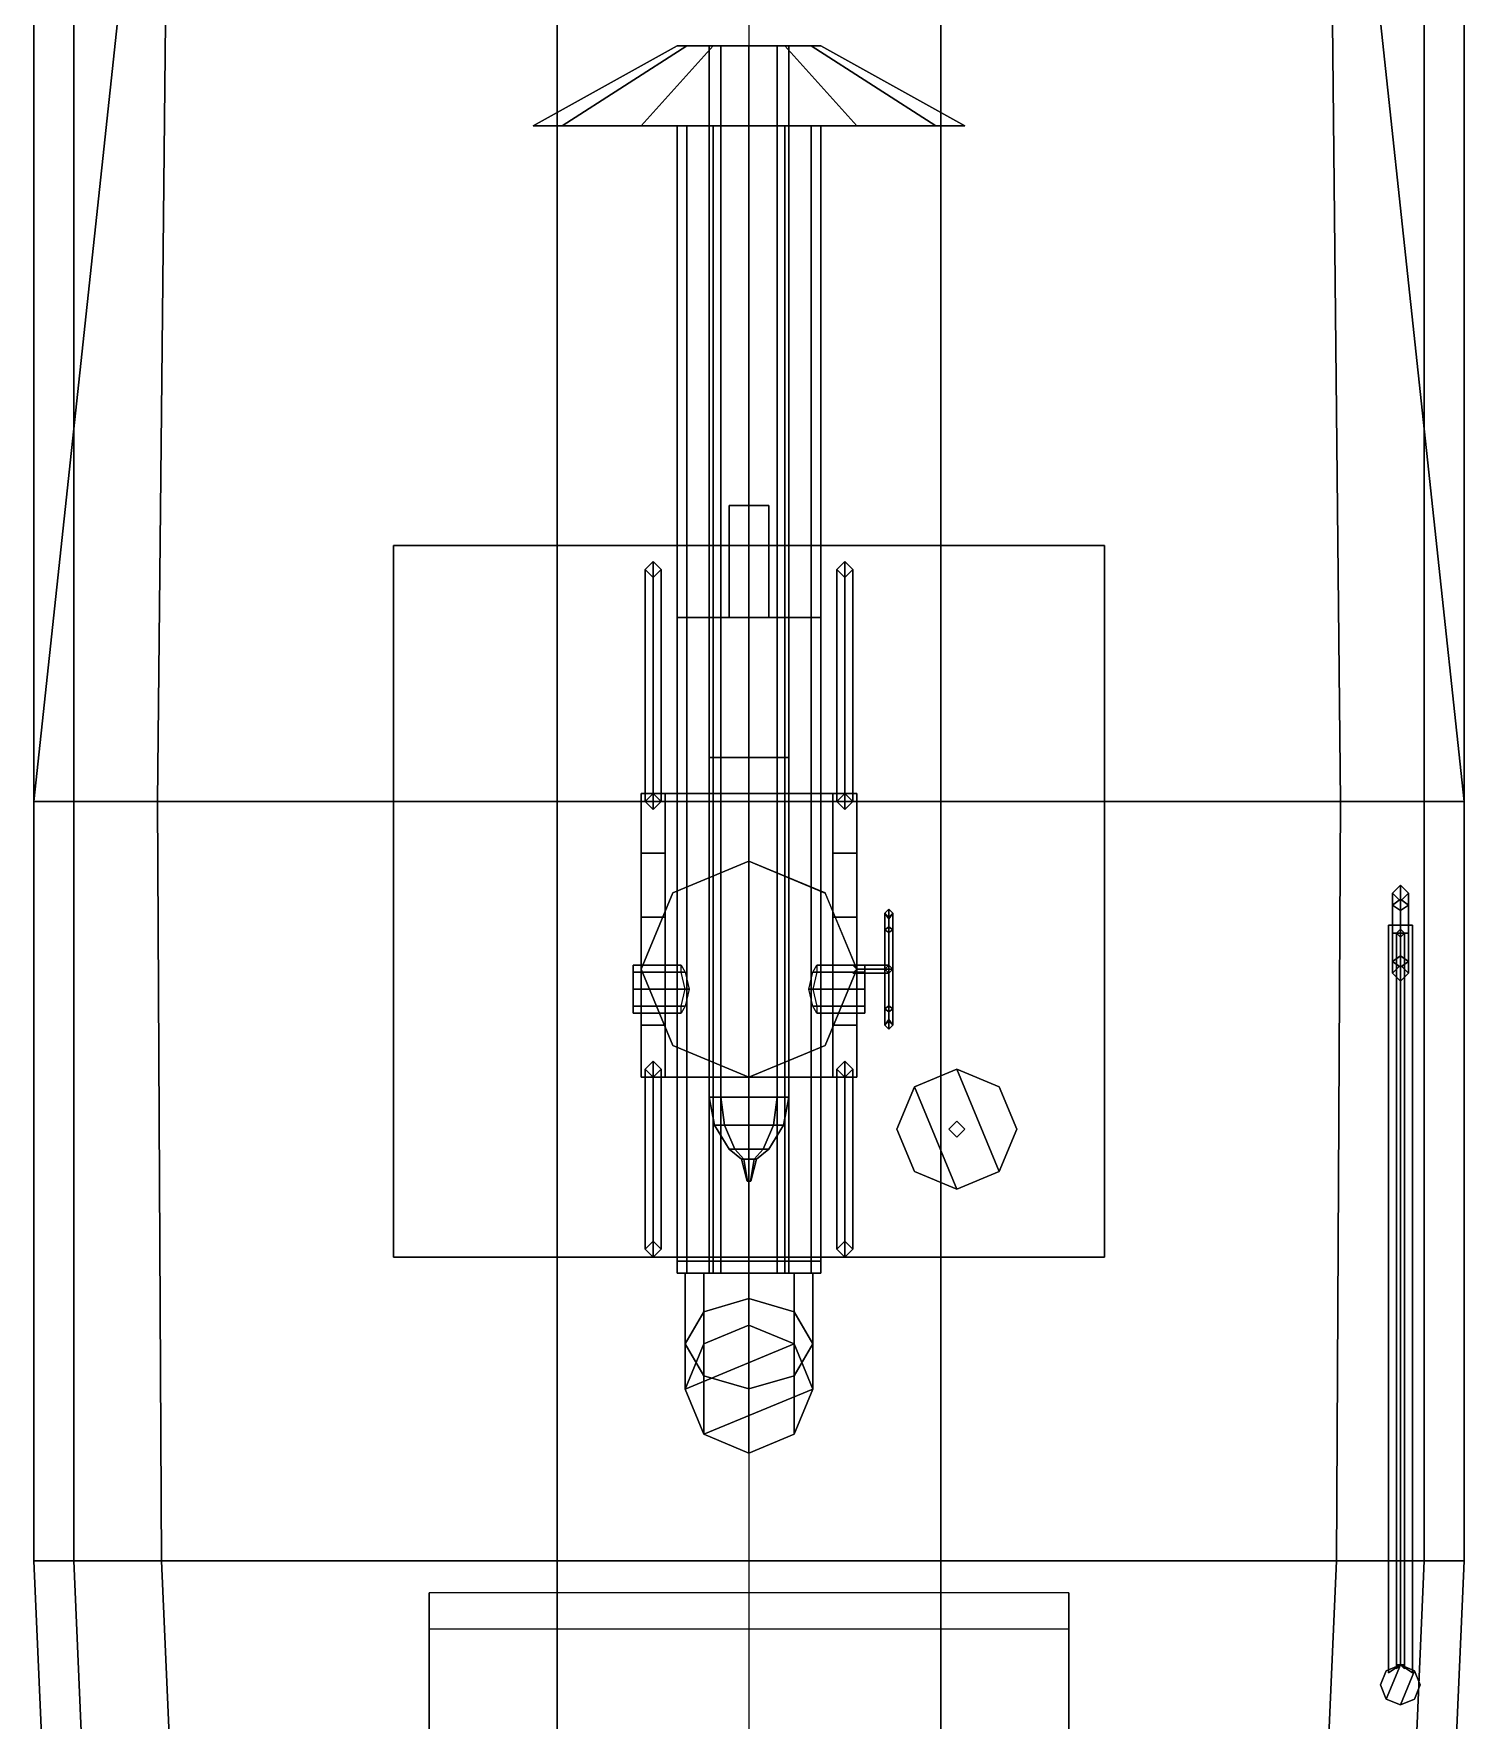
# Model space of a CAD drawing. Header units: millimetres. Extents: x -1.8 to 1.8, y -13.2 to 7.3.
# Drawn here: x -1.79 to 1.79, y -1.989 to 2.23 of the extents above; entities that cross this region are included whole.
import ezdxf

# ---------------------------------------------------------------- set-up
doc = ezdxf.new("R2010")
doc.units = ezdxf.units.MM
for name, color, linetype in [('addons', 3, 'Continuous'), ('barrel_lid', 6, 'Continuous'), ('crane', 1, 'Continuous'), ('crane1', 1, 'Continuous'), ('crane2', 1, 'Continuous'), ('launcher', 1, 'Continuous'), ('reference', 9, 'Continuous'), ('rocket', 3, 'Continuous'), ('turret', 2, 'Continuous')]:
    doc.layers.add(name, color=color, linetype=linetype)

msp = doc.modelspace()

# ---------------------------------------------------------------- linework, layer by layer
for points in [[(-1.79, 0.31, 0.88), (-1.79, 2.26, 1.02), (-1.79, 2.26, -0.35), (-1.79, 0.31, -0.41)], [(-1.79, 0.31, -0.41), (-1.58, 2.26, -0.71), (-0.48, 2.26, -0.71), (-0.48, 0.31, -0.73)], [(-1.79, 2.26, -0.35), (-1.79, 2.26, -0.35), (-1.58, 2.26, -0.71), (-1.79, 0.31, -0.41)], [(-1.69, 0.31, 0.88), (-1.69, 2.26, 1.02), (-1.79, 2.26, 1.02), (-1.79, 0.31, 0.88)], [(-1.48, 0.31, 0.35), (-1.46, 2.26, 0.49), (-1.69, 2.26, 0.49), (-1.69, 0.31, 0.35)], [(-1.69, 0.31, 0.35), (-1.69, 2.26, 0.49), (-1.69, 2.26, 1.02), (-1.69, 0.31, 0.88)], [(-1.48, 0.31, 0.23), (-1.46, 2.26, 0.37), (-1.46, 2.26, 0.49), (-1.48, 0.31, 0.35)], [(1.48, 0.31, 0.23), (1.46, 2.26, 0.37), (-1.46, 2.26, 0.37), (-1.48, 0.31, 0.23)], [(-0.48, 0.31, -0.73), (-0.48, 2.26, -0.71), (0.48, 2.26, -0.71), (0.48, 0.31, -0.73)], [(0.48, 0.31, -0.73), (0.48, 2.26, -0.71), (1.58, 2.26, -0.71), (1.79, 0.31, -0.41)], [(1.48, 0.31, 0.35), (1.46, 2.26, 0.49), (1.46, 2.26, 0.37), (1.48, 0.31, 0.23)], [(1.69, 2.26, 0.49), (1.46, 2.26, 0.49), (1.48, 0.31, 0.35), (1.69, 0.31, 0.35)], [(1.79, 0.31, -0.41), (1.79, 0.31, -0.41), (1.58, 2.26, -0.71), (1.79, 2.26, -0.35)], [(1.79, 2.26, 1.02), (1.69, 2.26, 1.02), (1.69, 0.31, 0.88), (1.79, 0.31, 0.88)], [(1.69, 2.26, 1.02), (1.69, 2.26, 0.49), (1.69, 0.31, 0.35), (1.69, 0.31, 0.88)], [(1.79, 0.31, -0.41), (1.79, 2.26, -0.35), (1.79, 2.26, 1.02), (1.79, 0.31, 0.88)], [(-1.79, -1.59, 0.88), (-1.79, 0.31, 0.88), (-1.79, 0.31, -0.41), (-1.79, -1.59, -0.39)], [(-1.79, -1.59, -0.39), (-1.79, 0.31, -0.41), (-0.48, 0.31, -0.73), (-0.48, -1.59, -0.75)], [(-1.69, -1.59, 0.88), (-1.69, 0.31, 0.88), (-1.79, 0.31, 0.88), (-1.79, -1.59, 0.88)], [(-1.47, -1.59, 0.35), (-1.48, 0.31, 0.35), (-1.69, 0.31, 0.35), (-1.69, -1.59, 0.35)], [(-1.69, -1.59, 0.35), (-1.69, 0.31, 0.35), (-1.69, 0.31, 0.88), (-1.69, -1.59, 0.88)], [(-1.47, -1.59, 0.2), (-1.48, 0.31, 0.23), (-1.48, 0.31, 0.35), (-1.47, -1.59, 0.35)], [(1.47, -1.59, 0.2), (1.48, 0.31, 0.23), (-1.48, 0.31, 0.23), (-1.47, -1.59, 0.2)], [(-0.48, -1.59, -0.75), (-0.48, 0.31, -0.73), (0.48, 0.31, -0.73), (0.48, -1.59, -0.75)], [(0.48, -1.59, -0.75), (0.48, 0.31, -0.73), (1.79, 0.31, -0.41), (1.79, -1.59, -0.39)], [(1.47, -1.59, 0.35), (1.48, 0.31, 0.35), (1.48, 0.31, 0.23), (1.47, -1.59, 0.2)], [(1.69, 0.31, 0.35), (1.48, 0.31, 0.35), (1.47, -1.59, 0.35), (1.69, -1.59, 0.35)], [(1.79, 0.31, 0.88), (1.69, 0.31, 0.88), (1.69, -1.59, 0.88), (1.79, -1.59, 0.88)], [(1.69, 0.31, 0.88), (1.69, 0.31, 0.35), (1.69, -1.59, 0.35), (1.69, -1.59, 0.88)], [(1.79, -1.59, -0.39), (1.79, 0.31, -0.41), (1.79, 0.31, 0.88), (1.79, -1.59, 0.88)], [(-1.75, -2.5, 0.93), (-1.79, -1.59, 0.88), (-1.79, -1.59, -0.39), (-1.75, -2.5, -0.36)], [(-1.75, -2.5, -0.36), (-1.79, -1.59, -0.39), (-0.48, -1.59, -0.75), (-0.48, -2.5, -0.76)], [(-1.65, -2.5, 0.93), (-1.69, -1.59, 0.88), (-1.79, -1.59, 0.88), (-1.75, -2.5, 0.93)], [(-1.43, -2.5, 0.4), (-1.47, -1.59, 0.35), (-1.69, -1.59, 0.35), (-1.65, -2.5, 0.4)], [(-1.65, -2.5, 0.4), (-1.69, -1.59, 0.35), (-1.69, -1.59, 0.88), (-1.65, -2.5, 0.93)], [(-1.43, -2.5, 0.22), (-1.47, -1.59, 0.2), (-1.47, -1.59, 0.35), (-1.43, -2.5, 0.4)], [(1.43, -2.5, 0.22), (1.47, -1.59, 0.2), (-1.47, -1.59, 0.2), (-1.43, -2.5, 0.22)], [(-0.48, -2.5, -0.76), (-0.48, -1.59, -0.75), (0.48, -1.59, -0.75), (0.48, -2.5, -0.76)], [(0.48, -2.5, -0.76), (0.48, -1.59, -0.75), (1.79, -1.59, -0.39), (1.75, -2.5, -0.36)], [(1.43, -2.5, 0.4), (1.47, -1.59, 0.35), (1.47, -1.59, 0.2), (1.43, -2.5, 0.22)], [(1.69, -1.59, 0.35), (1.47, -1.59, 0.35), (1.43, -2.5, 0.4), (1.65, -2.5, 0.4)], [(1.79, -1.59, 0.88), (1.69, -1.59, 0.88), (1.65, -2.5, 0.93), (1.75, -2.5, 0.93)], [(1.69, -1.59, 0.88), (1.69, -1.59, 0.35), (1.65, -2.5, 0.4), (1.65, -2.5, 0.93)], [(1.75, -2.5, -0.36), (1.79, -1.59, -0.39), (1.79, -1.59, 0.88), (1.75, -2.5, 0.93)]]:
    msp.add_3dface(points)
at = {"layer": 'addons'}
for points in [[(-0.8, -2.21, 2.76), (-0.8, -1.67, 0.35), (-0.8, -1.76, 0.35), (-0.8, -2.3, 2.76)], [(0.8, -2.21, 2.76), (0.8, -1.67, 0.35), (-0.8, -1.67, 0.35), (-0.8, -2.21, 2.76)], [(0.8, -1.76, 0.35), (0.8, -1.67, 0.35), (0.8, -2.21, 2.76), (0.8, -2.3, 2.76)], [(-0.8, -2.3, 2.76), (-0.8, -1.76, 0.35), (0.8, -1.76, 0.35), (0.8, -2.3, 2.76)]]:
    msp.add_3dface(points, dxfattribs=at)
at = {"layer": 'barrel_lid'}
for points in [[(-0.1559, 0.77, 2), (-0.18, 0.77, 1.91), (-0.18, -0.84, 1.91), (-0.1559, -0.84, 2)], [(-0.1559, 0.77, 2), (-0.0707, 0.77, 1.9807), (-0.1, 0.77, 1.91), (-0.18, 0.77, 1.91)], [(-0.18, 0.77, 1.91), (-0.1, 0.77, 1.91), (-0.1, -0.84, 1.91), (-0.18, -0.84, 1.91)], [(-0.09, 0.77, 2.0659), (-0.1559, 0.77, 2), (-0.1559, -0.84, 2), (-0.09, -0.84, 2.0659)], [(-0.1559, 0.77, 2), (-0.09, 0.77, 2.0659), (-0.0707, 0.77, 1.9807)], [(-0.1, 0.77, 1.91), (-0.0707, 0.77, 1.9807), (-0.0707, -0.84, 1.9807), (-0.1, -0.84, 1.91)], [(0, 0.77, 2.09), (-0.09, 0.77, 2.0659), (-0.09, -0.84, 2.0659), (0, -0.84, 2.09)], [(-0.09, 0.77, 2.0659), (0, 0.77, 2.09), (0, 0.77, 2.01), (-0.0707, 0.77, 1.9807)], [(-0.0707, 0.77, 1.9807), (0, 0.77, 2.01), (0, -0.84, 2.01), (-0.0707, -0.84, 1.9807)], [(0.09, 0.77, 2.0659), (0, 0.77, 2.09), (0, -0.84, 2.09), (0.09, -0.84, 2.0659)], [(0, 0.77, 2.01), (0.0707, 0.77, 1.9807), (0.0707, -0.84, 1.9807), (0, -0.84, 2.01)], [(0, 0.77, 2.09), (0.09, 0.77, 2.0659), (0.0707, 0.77, 1.9807), (0, 0.77, 2.01)], [(0.0707, 0.77, 1.9807), (0.1, 0.77, 1.91), (0.1, -0.84, 1.91), (0.0707, -0.84, 1.9807)], [(0.09, 0.77, 2.0659), (0.1559, 0.77, 2), (0.0707, 0.77, 1.9807)], [(0.1559, 0.77, 2), (0.18, 0.77, 1.91), (0.1, 0.77, 1.91), (0.0707, 0.77, 1.9807)], [(0.1559, 0.77, 2), (0.09, 0.77, 2.0659), (0.09, -0.84, 2.0659), (0.1559, -0.84, 2)], [(0.1, 0.77, 1.91), (0.18, 0.77, 1.91), (0.18, -0.84, 1.91), (0.1, -0.84, 1.91)], [(0.18, 0.77, 1.91), (0.1559, 0.77, 2), (0.1559, -0.84, 2), (0.18, -0.84, 1.91)], [(-0.1559, -0.84, 2), (-0.18, -0.84, 1.91), (-0.1, -0.84, 1.91), (-0.0707, -0.84, 1.9807)], [(-0.09, -0.84, 2.0659), (-0.1559, -0.84, 2), (-0.0707, -0.84, 1.9807)], [(0, -0.84, 2.09), (-0.09, -0.84, 2.0659), (-0.0707, -0.84, 1.9807), (0, -0.84, 2.01)], [(0.09, -0.84, 2.0659), (0, -0.84, 2.09), (0, -0.84, 2.01), (0.0707, -0.84, 1.9807)], [(0.1559, -0.84, 2), (0.09, -0.84, 2.0659), (0.0707, -0.84, 1.9807)], [(0.1559, -0.84, 2), (0.0707, -0.84, 1.9807), (0.1, -0.84, 1.91), (0.18, -0.84, 1.91)]]:
    msp.add_3dface(points, dxfattribs=at)
at = {"layer": 'crane'}
for points in [[(1.63, 0, 3.41), (1.6, 0, 3.38), (1.6, -1.87, 3.38), (1.63, -1.85, 3.41)], [(1.6, 0, 3.38), (1.63, 0, 3.35), (1.63, -1.85, 3.35), (1.6, -1.87, 3.38)], [(1.66, 0, 3.38), (1.63, 0, 3.35), (1.6, 0, 3.38), (1.63, 0, 3.41)], [(1.66, 0, 3.38), (1.63, 0, 3.41), (1.63, -1.85, 3.41), (1.66, -1.87, 3.38)], [(1.63, 0, 3.35), (1.66, 0, 3.38), (1.66, -1.87, 3.38), (1.63, -1.85, 3.35)], [(1.63, -0.01, 3.0359), (1.62, -0.02, 3.03), (1.62, -0.02, 3.37), (1.63, -0.01, 3.35)], [(1.63, -0.01, 3.41), (1.62, -0.02, 3.41), (1.62, -1.85, 3.88), (1.63, -1.85, 3.89)], [(1.62, -0.02, 3.03), (1.63, -0.03, 3.0359), (1.63, -0.03, 3.35), (1.62, -0.02, 3.37)], [(1.62, -0.02, 3.41), (1.63, -0.03, 3.41), (1.63, -1.85, 3.87), (1.62, -1.85, 3.88)], [(1.64, -0.02, 3.03), (1.63, -0.01, 3.0359), (1.63, -0.01, 3.35), (1.64, -0.02, 3.37)], [(1.64, -0.02, 3.41), (1.63, -0.01, 3.41), (1.63, -1.85, 3.89), (1.64, -1.85, 3.88)], [(1.63, -0.03, 3.0359), (1.64, -0.02, 3.03), (1.64, -0.02, 3.37), (1.63, -0.03, 3.35)], [(1.63, -0.03, 3.41), (1.64, -0.02, 3.41), (1.64, -1.85, 3.88), (1.63, -1.85, 3.87)], [(1.5946, -1.8646, 3.91), (1.58, -1.9, 3.91), (1.5946, -1.9354, 3.91), (1.63, -1.85, 3.91)], [(1.63, -1.85, 0.36), (1.5946, -1.8646, 0.36), (1.5946, -1.8646, 3.91), (1.63, -1.85, 3.91)], [(1.63, -1.85, 3.91), (1.5946, -1.9354, 3.91), (1.63, -1.95, 3.91), (1.6654, -1.8646, 3.91)], [(1.63, -1.85, 3.89), (1.62, -1.85, 3.88), (1.62, -1.86, 3.88), (1.63, -1.85, 3.89)], [(1.62, -1.85, 3.88), (1.63, -1.85, 3.87), (1.63, -1.85, 3.87), (1.62, -1.86, 3.88)], [(1.6654, -1.8646, 0.36), (1.63, -1.85, 0.36), (1.63, -1.85, 3.91), (1.6654, -1.8646, 3.91)], [(1.64, -1.85, 3.88), (1.63, -1.85, 3.89), (1.63, -1.85, 3.89), (1.64, -1.86, 3.88)], [(1.63, -1.85, 3.87), (1.64, -1.85, 3.88), (1.64, -1.86, 3.88), (1.63, -1.85, 3.87)], [(1.5946, -1.8646, 0.36), (1.58, -1.9, 0.36), (1.58, -1.9, 3.91), (1.5946, -1.8646, 3.91)], [(1.6654, -1.8646, 3.91), (1.63, -1.95, 3.91), (1.6654, -1.9354, 3.91), (1.68, -1.9, 3.91)], [(1.68, -1.9, 0.36), (1.6654, -1.8646, 0.36), (1.6654, -1.8646, 3.91), (1.68, -1.9, 3.91)], [(1.58, -1.9, 0.36), (1.5946, -1.9354, 0.36), (1.5946, -1.9354, 3.91), (1.58, -1.9, 3.91)], [(1.5946, -1.9354, 0.36), (1.63, -1.95, 0.36), (1.63, -1.95, 3.91), (1.5946, -1.9354, 3.91)], [(1.63, -1.95, 0.36), (1.6654, -1.9354, 0.36), (1.6654, -1.9354, 3.91), (1.63, -1.95, 3.91)], [(1.6654, -1.9354, 0.36), (1.68, -1.9, 0.36), (1.68, -1.9, 3.91), (1.6654, -1.9354, 3.91)]]:
    msp.add_3dface(points, dxfattribs=at)
at = {"layer": 'crane1'}
for points in [[(1.63, -0.01, 3.0359), (1.62, -0.02, 3.03), (1.62, -0.02, 3.39), (1.63, -0.01, 3.39)], [(1.62, -0.02, 3.03), (1.63, -0.03, 3.0359), (1.63, -0.03, 3.39), (1.62, -0.02, 3.39)], [(1.64, -0.02, 3.03), (1.63, -0.01, 3.0359), (1.63, -0.01, 3.39), (1.64, -0.02, 3.39)], [(1.63, -0.03, 3.0359), (1.64, -0.02, 3.03), (1.64, -0.02, 3.39), (1.63, -0.03, 3.39)]]:
    msp.add_3dface(points, dxfattribs=at)
at = {"layer": 'crane2'}
for points in [[(1.63, 0.0649, 2.8351), (1.61, 0.0507, 2.8493), (1.61, 0.08, 2.92), (1.63, 0.1, 2.92)], [(1.63, 0.1, 2.92), (1.61, 0.08, 2.92), (1.61, 0.0507, 2.9907), (1.63, 0.0649, 3.0049)], [(1.65, 0.0507, 2.8493), (1.63, 0.0649, 2.8351), (1.63, 0.1, 2.92), (1.65, 0.08, 2.92)], [(1.65, 0.08, 2.92), (1.63, 0.1, 2.92), (1.63, 0.0649, 3.0049), (1.65, 0.0507, 2.9907)], [(1.61, 0.0507, 2.8493), (1.63, 0.0366, 2.8634), (1.63, 0.06, 2.92), (1.61, 0.08, 2.92)], [(1.61, 0.08, 2.92), (1.63, 0.06, 2.92), (1.63, 0.0366, 2.9766), (1.61, 0.0507, 2.9907)], [(1.63, 0.0649, 3.0049), (1.61, 0.0507, 2.9907), (1.61, -0.02, 3.02), (1.63, -0.02, 3.04)], [(1.61, 0.0507, 2.9907), (1.63, 0.0366, 2.9766), (1.63, -0.02, 3), (1.61, -0.02, 3.02)], [(1.63, 0.0366, 2.8634), (1.65, 0.0507, 2.8493), (1.65, 0.08, 2.92), (1.63, 0.06, 2.92)], [(1.63, 0.06, 2.92), (1.65, 0.08, 2.92), (1.65, 0.0507, 2.9907), (1.63, 0.0366, 2.9766)], [(1.65, 0.0507, 2.9907), (1.63, 0.0649, 3.0049), (1.63, -0.02, 3.04), (1.65, -0.02, 3.02)], [(1.63, 0.0366, 2.9766), (1.65, 0.0507, 2.9907), (1.65, -0.02, 3.02), (1.63, -0.02, 3)], [(1.61, -0.02, 3.02), (1.63, -0.02, 3), (1.63, -0.0766, 2.9766), (1.61, -0.0907, 2.9907)], [(1.63, -0.02, 3.04), (1.61, -0.02, 3.02), (1.61, -0.0907, 2.9907), (1.63, -0.1049, 3.0049)], [(1.63, -0.01, 3.0359), (1.62, -0.02, 3.03), (1.62, -0.02, 3.39), (1.63, -0.01, 3.39)], [(1.62, -0.02, 3.03), (1.63, -0.03, 3.0359), (1.63, -0.03, 3.39), (1.62, -0.02, 3.39)], [(1.64, -0.02, 3.03), (1.63, -0.01, 3.0359), (1.63, -0.01, 3.39), (1.64, -0.02, 3.39)], [(1.63, -0.02, 3), (1.65, -0.02, 3.02), (1.65, -0.0907, 2.9907), (1.63, -0.0766, 2.9766)], [(1.65, -0.02, 3.02), (1.63, -0.02, 3.04), (1.63, -0.1049, 3.0049), (1.65, -0.0907, 2.9907)], [(1.63, -0.03, 3.0359), (1.64, -0.02, 3.03), (1.64, -0.02, 3.39), (1.63, -0.03, 3.39)], [(1.61, -0.12, 2.92), (1.63, -0.1, 2.92), (1.63, -0.0766, 2.8634), (1.61, -0.0907, 2.8493)], [(1.61, -0.0907, 2.9907), (1.63, -0.0766, 2.9766), (1.63, -0.1, 2.92), (1.61, -0.12, 2.92)], [(1.63, -0.1, 2.92), (1.65, -0.12, 2.92), (1.65, -0.0907, 2.8493), (1.63, -0.0766, 2.8634)], [(1.63, -0.0766, 2.9766), (1.65, -0.0907, 2.9907), (1.65, -0.12, 2.92), (1.63, -0.1, 2.92)], [(1.63, -0.14, 2.92), (1.61, -0.12, 2.92), (1.61, -0.0907, 2.8493), (1.63, -0.1049, 2.8351)], [(1.63, -0.1049, 3.0049), (1.61, -0.0907, 2.9907), (1.61, -0.12, 2.92), (1.63, -0.14, 2.92)], [(1.65, -0.12, 2.92), (1.63, -0.14, 2.92), (1.63, -0.1049, 2.8351), (1.65, -0.0907, 2.8493)], [(1.65, -0.0907, 2.9907), (1.63, -0.1049, 3.0049), (1.63, -0.14, 2.92), (1.65, -0.12, 2.92)]]:
    msp.add_3dface(points, dxfattribs=at)
at = {"layer": 'launcher'}
for points in [[(-0.4677, 2, 1.64), (-0.54, 2, 1.91), (-0.18, 2.2, 1.91), (-0.1559, 2.2, 1.82)], [(-0.54, 2, 1.91), (-0.4677, 2, 2.18), (-0.1559, 2.2, 2), (-0.18, 2.2, 1.91)], [(-0.27, 2, 1.4423), (-0.4677, 2, 1.64), (-0.1559, 2.2, 1.82), (-0.09, 2.2, 1.7541)], [(-0.4677, 2, 2.18), (-0.27, 2, 2.3777), (-0.09, 2.2, 2.0659), (-0.1559, 2.2, 2)], [(0, 2, 1.37), (-0.27, 2, 1.4423), (-0.09, 2.2, 1.7541), (0, 2.2, 1.73)], [(-0.27, 2, 2.3777), (0, 2, 2.45), (0, 2.2, 2.09), (-0.09, 2.2, 2.0659)], [(-0.1559, 2.2, 1.82), (-0.18, 2.2, 1.91), (-0.1, 2.2, 1.91), (-0.0707, 2.2, 1.8393)], [(-0.18, 2.2, 1.91), (-0.1559, 2.2, 2), (-0.0707, 2.2, 1.9807), (-0.1, 2.2, 1.91)], [(-0.09, 2.2, 1.7541), (-0.1559, 2.2, 1.82), (-0.0707, 2.2, 1.8393)], [(-0.1559, 2.2, 2), (-0.09, 2.2, 2.0659), (-0.0707, 2.2, 1.9807)], [(-0.1, 2.2, 1.91), (-0.0707, 2.2, 1.9807), (-0.0707, 0.77, 1.9807), (-0.1, 0.77, 1.91)], [(-0.0707, 2.2, 1.8393), (-0.1, 2.2, 1.91), (-0.1, -0.87, 1.91), (-0.0707, -0.87, 1.8393)], [(0, 2.2, 1.73), (-0.09, 2.2, 1.7541), (-0.0707, 2.2, 1.8393), (0, 2.2, 1.81)], [(-0.09, 2.2, 2.0659), (0, 2.2, 2.09), (0, 2.2, 2.01), (-0.0707, 2.2, 1.9807)], [(-0.0707, 2.2, 1.9807), (0, 2.2, 2.01), (0, 0.77, 2.01), (-0.0707, 0.77, 1.9807)], [(0, 2.2, 1.81), (-0.0707, 2.2, 1.8393), (-0.0707, -0.87, 1.8393), (0, -0.87, 1.81)], [(0.27, 2, 1.4423), (0, 2, 1.37), (0, 2.2, 1.73), (0.09, 2.2, 1.7541)], [(0, 2, 2.45), (0.27, 2, 2.3777), (0.09, 2.2, 2.0659), (0, 2.2, 2.09)], [(0, 2.2, 2.01), (0.0707, 2.2, 1.9807), (0.0707, 0.77, 1.9807), (0, 0.77, 2.01)], [(0.0707, 2.2, 1.8393), (0, 2.2, 1.81), (0, -0.87, 1.81), (0.0707, -0.87, 1.8393)], [(0.09, 2.2, 1.7541), (0, 2.2, 1.73), (0, 2.2, 1.81), (0.0707, 2.2, 1.8393)], [(0, 2.2, 2.09), (0.09, 2.2, 2.0659), (0.0707, 2.2, 1.9807), (0, 2.2, 2.01)], [(0.0707, 2.2, 1.9807), (0.1, 2.2, 1.91), (0.1, 0.77, 1.91), (0.0707, 0.77, 1.9807)], [(0.1, 2.2, 1.91), (0.0707, 2.2, 1.8393), (0.0707, -0.87, 1.8393), (0.1, -0.87, 1.91)], [(0.1559, 2.2, 1.82), (0.09, 2.2, 1.7541), (0.0707, 2.2, 1.8393)], [(0.18, 2.2, 1.91), (0.1559, 2.2, 1.82), (0.0707, 2.2, 1.8393), (0.1, 2.2, 1.91)], [(0.09, 2.2, 2.0659), (0.1559, 2.2, 2), (0.0707, 2.2, 1.9807)], [(0.1559, 2.2, 2), (0.18, 2.2, 1.91), (0.1, 2.2, 1.91), (0.0707, 2.2, 1.9807)], [(0.4677, 2, 1.64), (0.27, 2, 1.4423), (0.09, 2.2, 1.7541), (0.1559, 2.2, 1.82)], [(0.27, 2, 2.3777), (0.4677, 2, 2.18), (0.1559, 2.2, 2), (0.09, 2.2, 2.0659)], [(0.54, 2, 1.91), (0.4677, 2, 1.64), (0.1559, 2.2, 1.82), (0.18, 2.2, 1.91)], [(0.4677, 2, 2.18), (0.54, 2, 1.91), (0.18, 2.2, 1.91), (0.1559, 2.2, 2)], [(-0.18, 2, 1.91), (-0.1559, 2, 2), (-0.4677, 2, 2.18), (-0.54, 2, 1.91)], [(-0.1559, 2, 1.82), (-0.18, 2, 1.91), (-0.54, 2, 1.91), (-0.4677, 2, 1.64)], [(-0.1559, 2, 2), (-0.09, 2, 2.0659), (-0.27, 2, 2.3777), (-0.4677, 2, 2.18)], [(-0.09, 2, 1.7541), (-0.1559, 2, 1.82), (-0.4677, 2, 1.64), (-0.27, 2, 1.4423)], [(-0.09, 2, 2.0659), (0, 2, 2.09), (0, 2, 2.45), (-0.27, 2, 2.3777)], [(0, 2, 1.73), (-0.09, 2, 1.7541), (-0.27, 2, 1.4423), (0, 2, 1.37)], [(-0.1559, 2, 2), (-0.18, 2, 1.91), (-0.18, 0.77, 1.91), (-0.1559, 0.77, 2)], [(-0.18, 2, 1.91), (-0.1559, 2, 1.82), (-0.1559, -0.87, 1.82), (-0.18, -0.87, 1.91)], [(-0.09, 2, 2.0659), (-0.1559, 2, 2), (-0.1559, 0.77, 2), (-0.09, 0.77, 2.0659)], [(-0.1559, 2, 1.82), (-0.09, 2, 1.7541), (-0.09, -0.87, 1.7541), (-0.1559, -0.87, 1.82)], [(0, 2, 2.09), (-0.09, 2, 2.0659), (-0.09, 0.77, 2.0659), (0, 0.77, 2.09)], [(-0.09, 2, 1.7541), (0, 2, 1.73), (0, -0.87, 1.73), (-0.09, -0.87, 1.7541)], [(0.09, 2, 2.0659), (0, 2, 2.09), (0, 0.77, 2.09), (0.09, 0.77, 2.0659)], [(0, 2, 1.73), (0.09, 2, 1.7541), (0.09, -0.87, 1.7541), (0, -0.87, 1.73)], [(0, 2, 2.09), (0.09, 2, 2.0659), (0.27, 2, 2.3777), (0, 2, 2.45)], [(0.09, 2, 1.7541), (0, 2, 1.73), (0, 2, 1.37), (0.27, 2, 1.4423)], [(0.1559, 2, 2), (0.09, 2, 2.0659), (0.09, 0.77, 2.0659), (0.1559, 0.77, 2)], [(0.09, 2, 1.7541), (0.1559, 2, 1.82), (0.1559, -0.87, 1.82), (0.09, -0.87, 1.7541)], [(0.1559, 2, 1.82), (0.09, 2, 1.7541), (0.27, 2, 1.4423), (0.4677, 2, 1.64)], [(0.09, 2, 2.0659), (0.1559, 2, 2), (0.4677, 2, 2.18), (0.27, 2, 2.3777)], [(0.18, 2, 1.91), (0.1559, 2, 2), (0.1559, 0.77, 2), (0.18, 0.77, 1.91)], [(0.1559, 2, 1.82), (0.18, 2, 1.91), (0.18, -0.87, 1.91), (0.1559, -0.87, 1.82)], [(0.18, 2, 1.91), (0.1559, 2, 1.82), (0.4677, 2, 1.64), (0.54, 2, 1.91)], [(0.1559, 2, 2), (0.18, 2, 1.91), (0.54, 2, 1.91), (0.4677, 2, 2.18)], [(-0.05, 1.05, 2.18), (-0.05, 1.05, 2.0766), (-0.05, 0.77, 2.0766), (-0.05, 0.77, 2.18)], [(0.05, 1.05, 2.18), (0.05, 1.05, 2.0766), (0, 1.05, 2.09), (-0.05, 1.05, 2.18)], [(0.05, 0.77, 2.18), (0.05, 1.05, 2.18), (-0.05, 1.05, 2.18), (-0.05, 0.77, 2.18)], [(-0.05, 1.05, 2.18), (0, 1.05, 2.09), (-0.05, 1.05, 2.0766), (-0.05, 1.05, 2.18)], [(0.05, 0.77, 2.0766), (0.05, 1.05, 2.0766), (0.05, 1.05, 2.18), (0.05, 0.77, 2.18)], [(-0.1, 0.77, 1.91), (-0.18, 0.77, 1.91), (-0.18, -0.84, 1.91), (-0.1, -0.84, 1.91)], [(-0.1, 0.77, 1.91), (-0.0707, 0.77, 1.9807), (-0.1559, 0.77, 2), (-0.18, 0.77, 1.91)], [(-0.0707, 0.77, 1.9807), (-0.0707, 0.77, 1.9807), (-0.09, 0.77, 2.0659), (-0.1559, 0.77, 2)], [(-0.0707, 0.77, 1.9807), (0, 0.77, 2.01), (0, 0.77, 2.09), (-0.09, 0.77, 2.0659)], [(-0.05, 0.77, 2.18), (0, 0.77, 2.09), (0.05, 0.77, 2.0766), (0.05, 0.77, 2.18)], [(-0.05, 0.77, 2.18), (-0.05, 0.77, 2.0766), (0, 0.77, 2.09), (-0.05, 0.77, 2.18)], [(0, 0.77, 2.01), (0.0707, 0.77, 1.9807), (0.09, 0.77, 2.0659), (0, 0.77, 2.09)], [(0.0707, 0.77, 1.9807), (0.0707, 0.77, 1.9807), (0.1559, 0.77, 2), (0.09, 0.77, 2.0659)], [(0.0707, 0.77, 1.9807), (0.1, 0.77, 1.91), (0.18, 0.77, 1.91), (0.1559, 0.77, 2)], [(0.18, 0.77, 1.91), (0.1, 0.77, 1.91), (0.1, -0.84, 1.91), (0.18, -0.84, 1.91)], [(-0.17, -0.1176, 1.9324), (-0.17, -0.1, 1.89), (-0.29, -0.1, 1.89), (-0.29, -0.1176, 1.9324)], [(-0.17, -0.1, 1.89), (-0.16, -0.1176, 1.8476), (-0.29, -0.1176, 1.8476), (-0.29, -0.1, 1.89)], [(-0.29, -0.1176, 1.8476), (-0.29, -0.22, 1.89), (-0.29, -0.2024, 1.9324), (-0.29, -0.1, 1.89)], [(-0.29, -0.1, 1.89), (-0.29, -0.2024, 1.9324), (-0.29, -0.16, 1.95), (-0.29, -0.1176, 1.9324)], [(-0.16, -0.16, 1.95), (-0.17, -0.1176, 1.9324), (-0.29, -0.1176, 1.9324), (-0.29, -0.16, 1.95)], [(-0.16, -0.1176, 1.8476), (-0.15, -0.16, 1.83), (-0.29, -0.16, 1.83), (-0.29, -0.1176, 1.8476)], [(-0.29, -0.16, 1.83), (-0.29, -0.2024, 1.8476), (-0.29, -0.22, 1.89), (-0.29, -0.1176, 1.8476)], [(0.15, -0.16, 1.83), (0.16, -0.1176, 1.8476), (0.29, -0.1176, 1.8476), (0.29, -0.16, 1.83)], [(0.16, -0.1176, 1.8476), (0.17, -0.1, 1.89), (0.29, -0.1, 1.89), (0.29, -0.1176, 1.8476)], [(0.17, -0.1176, 1.9324), (0.16, -0.16, 1.95), (0.29, -0.16, 1.95), (0.29, -0.1176, 1.9324)], [(0.17, -0.1, 1.89), (0.17, -0.1176, 1.9324), (0.29, -0.1176, 1.9324), (0.29, -0.1, 1.89)], [(0.29, -0.2024, 1.8476), (0.29, -0.1, 1.89), (0.29, -0.1176, 1.9324), (0.29, -0.22, 1.89)], [(0.29, -0.16, 1.83), (0.29, -0.1176, 1.8476), (0.29, -0.1, 1.89), (0.29, -0.2024, 1.8476)], [(0.29, -0.22, 1.89), (0.29, -0.1176, 1.9324), (0.29, -0.16, 1.95), (0.29, -0.2024, 1.9324)], [(-0.17, -0.2024, 1.9324), (-0.16, -0.16, 1.95), (-0.29, -0.16, 1.95), (-0.29, -0.2024, 1.9324)], [(-0.15, -0.16, 1.83), (-0.16, -0.2024, 1.8476), (-0.29, -0.2024, 1.8476), (-0.29, -0.16, 1.83)], [(0.16, -0.2024, 1.8476), (0.15, -0.16, 1.83), (0.29, -0.16, 1.83), (0.29, -0.2024, 1.8476)], [(0.16, -0.16, 1.95), (0.17, -0.2024, 1.9324), (0.29, -0.2024, 1.9324), (0.29, -0.16, 1.95)], [(-0.17, -0.22, 1.89), (-0.17, -0.2024, 1.9324), (-0.29, -0.2024, 1.9324), (-0.29, -0.22, 1.89)], [(-0.16, -0.2024, 1.8476), (-0.17, -0.22, 1.89), (-0.29, -0.22, 1.89), (-0.29, -0.2024, 1.8476)], [(0.17, -0.22, 1.89), (0.16, -0.2024, 1.8476), (0.29, -0.2024, 1.8476), (0.29, -0.22, 1.89)], [(0.17, -0.2024, 1.9324), (0.17, -0.22, 1.89), (0.29, -0.22, 1.89), (0.29, -0.2024, 1.9324)], [(-0.1559, -0.84, 2), (-0.18, -0.84, 1.91), (-0.18, -0.87, 1.91), (-0.1559, -0.87, 2)], [(-0.0707, -0.84, 1.9807), (-0.1, -0.84, 1.91), (-0.18, -0.84, 1.91), (-0.1559, -0.84, 2)], [(-0.09, -0.84, 2.0659), (-0.1559, -0.84, 2), (-0.1559, -0.87, 2), (-0.09, -0.87, 2.0659)], [(-0.0707, -0.84, 1.9807), (-0.0707, -0.84, 1.9807), (-0.1559, -0.84, 2), (-0.09, -0.84, 2.0659)], [(-0.1, -0.84, 1.91), (-0.0707, -0.84, 1.9807), (-0.0707, -0.87, 1.9807), (-0.1, -0.87, 1.91)], [(0, -0.84, 2.09), (-0.09, -0.84, 2.0659), (-0.09, -0.87, 2.0659), (0, -0.87, 2.09)], [(0, -0.84, 2.01), (-0.0707, -0.84, 1.9807), (-0.09, -0.84, 2.0659), (0, -0.84, 2.09)], [(-0.0707, -0.84, 1.9807), (0, -0.84, 2.01), (0, -0.87, 2.01), (-0.0707, -0.87, 1.9807)], [(0.09, -0.84, 2.0659), (0, -0.84, 2.09), (0, -0.87, 2.09), (0.09, -0.87, 2.0659)], [(0, -0.84, 2.01), (0.0707, -0.84, 1.9807), (0.0707, -0.87, 1.9807), (0, -0.87, 2.01)], [(0.0707, -0.84, 1.9807), (0, -0.84, 2.01), (0, -0.84, 2.09), (0.09, -0.84, 2.0659)], [(0.0707, -0.84, 1.9807), (0.1, -0.84, 1.91), (0.1, -0.87, 1.91), (0.0707, -0.87, 1.9807)], [(0.1, -0.84, 1.91), (0.0707, -0.84, 1.9807), (0.1559, -0.84, 2), (0.18, -0.84, 1.91)], [(0.0707, -0.84, 1.9807), (0.0707, -0.84, 1.9807), (0.09, -0.84, 2.0659), (0.1559, -0.84, 2)], [(0.1559, -0.84, 2), (0.09, -0.84, 2.0659), (0.09, -0.87, 2.0659), (0.1559, -0.87, 2)], [(0.18, -0.84, 1.91), (0.1559, -0.84, 2), (0.1559, -0.87, 2), (0.18, -0.87, 1.91)], [(-0.16, -0.87, 1.91), (-0.1131, -0.87, 2.0231), (-0.1559, -0.87, 2), (-0.18, -0.87, 1.91)], [(-0.1131, -0.87, 1.7969), (-0.16, -0.87, 1.91), (-0.18, -0.87, 1.91), (-0.1559, -0.87, 1.82)], [(-0.16, -1.0468, 1.9832), (-0.1131, -0.9668, 2.0632), (-0.1131, -0.87, 2.0231), (-0.16, -0.87, 1.91)], [(-0.1131, -1.1268, 1.9032), (-0.16, -1.0468, 1.9832), (-0.16, -0.87, 1.91), (-0.1131, -0.87, 1.7969)], [(-0.1131, -0.87, 2.0231), (-0.09, -0.87, 2.0659), (-0.09, -0.87, 2.0659), (-0.1559, -0.87, 2)], [(-0.1131, -0.87, 1.7969), (-0.1559, -0.87, 1.82), (-0.1559, -0.87, 1.82), (-0.09, -0.87, 1.7541)], [(-0.1131, -0.9668, 2.0632), (0, -0.9336, 2.0964), (0, -0.87, 2.07), (-0.1131, -0.87, 2.0231)], [(0, -1.1599, 1.8701), (-0.1131, -1.1268, 1.9032), (-0.1131, -0.87, 1.7969), (0, -0.87, 1.75)], [(-0.1131, -0.87, 2.0231), (0, -0.87, 2.07), (0, -0.87, 2.09), (-0.09, -0.87, 2.0659)], [(0, -0.87, 1.75), (-0.1131, -0.87, 1.7969), (-0.09, -0.87, 1.7541), (0, -0.87, 1.73)], [(0.0707, -0.87, 1.9807), (-0.1, -0.87, 1.91), (-0.0707, -0.87, 1.9807), (0, -0.87, 2.01)], [(0.1, -0.87, 1.91), (-0.0707, -0.87, 1.8393), (-0.1, -0.87, 1.91), (0.0707, -0.87, 1.9807)], [(0.0707, -0.87, 1.8393), (0, -0.87, 1.81), (-0.0707, -0.87, 1.8393), (0.1, -0.87, 1.91)], [(0, -0.9336, 2.0964), (0.1131, -0.9668, 2.0632), (0.1131, -0.87, 2.0231), (0, -0.87, 2.07)], [(0.1131, -1.1268, 1.9032), (0, -1.1599, 1.8701), (0, -0.87, 1.75), (0.1131, -0.87, 1.7969)], [(0.1131, -0.87, 1.7969), (0, -0.87, 1.75), (0, -0.87, 1.73), (0.09, -0.87, 1.7541)], [(0, -0.87, 2.07), (0.1131, -0.87, 2.0231), (0.09, -0.87, 2.0659), (0, -0.87, 2.09)], [(0.1131, -0.87, 1.7969), (0.09, -0.87, 1.7541), (0.09, -0.87, 1.7541), (0.1559, -0.87, 1.82)], [(0.1131, -0.87, 2.0231), (0.1559, -0.87, 2), (0.1559, -0.87, 2), (0.09, -0.87, 2.0659)], [(0.1131, -0.9668, 2.0632), (0.16, -1.0468, 1.9832), (0.16, -0.87, 1.91), (0.1131, -0.87, 2.0231)], [(0.16, -1.0468, 1.9832), (0.1131, -1.1268, 1.9032), (0.1131, -0.87, 1.7969), (0.16, -0.87, 1.91)], [(0.16, -0.87, 1.91), (0.1131, -0.87, 1.7969), (0.1559, -0.87, 1.82), (0.18, -0.87, 1.91)], [(0.1131, -0.87, 2.0231), (0.16, -0.87, 1.91), (0.18, -0.87, 1.91), (0.1559, -0.87, 2)], [(-0.16, -1.16, 2.16), (-0.1131, -1.0469, 2.16), (-0.1131, -0.9668, 2.0632), (-0.16, -1.0468, 1.9832)], [(-0.1131, -1.0469, 2.16), (0, -1, 2.16), (0, -0.9336, 2.0964), (-0.1131, -0.9668, 2.0632)], [(0, -1, 2.16), (0.1131, -1.0469, 2.16), (0.1131, -0.9668, 2.0632), (0, -0.9336, 2.0964)], [(0.1131, -1.0469, 2.16), (0.16, -1.16, 2.16), (0.16, -1.0468, 1.9832), (0.1131, -0.9668, 2.0632)], [(-0.16, -1.16, 2.16), (0.1131, -1.0469, 2.16), (0, -1, 2.16), (-0.1131, -1.0469, 2.16)], [(-0.1131, -1.2731, 2.16), (-0.16, -1.16, 2.16), (-0.16, -1.0468, 1.9832), (-0.1131, -1.1268, 1.9032)], [(-0.1131, -1.2731, 2.16), (0.16, -1.16, 2.16), (0.1131, -1.0469, 2.16), (-0.16, -1.16, 2.16)], [(0.16, -1.16, 2.16), (0.1131, -1.2731, 2.16), (0.1131, -1.1268, 1.9032), (0.16, -1.0468, 1.9832)], [(0, -1.32, 2.16), (-0.1131, -1.2731, 2.16), (-0.1131, -1.1268, 1.9032), (0, -1.1599, 1.8701)], [(0.1131, -1.2731, 2.16), (0, -1.32, 2.16), (0, -1.1599, 1.8701), (0.1131, -1.1268, 1.9032)], [(0, -1.32, 2.16), (0.1131, -1.2731, 2.16), (0.16, -1.16, 2.16), (-0.1131, -1.2731, 2.16)]]:
    msp.add_3dface(points, dxfattribs=at)
at = {"layer": 'reference', "extrusion": (-1, 0, 0)}
msp.add_line((0, 6.36, 4.27), (0, -6.86, 4.27), dxfattribs=at)
at = {"layer": 'rocket'}
for points in [[(-0.0707, 0.42, 0.0707), (-0.1, 0.42), (-0.1, -0.43), (-0.0707, -0.43, 0.0707)], [(-0.1, 0.42), (-0.0707, 0.42, -0.0707), (-0.0707, -0.43, -0.0707), (-0.1, -0.43)], [(0.0707, 0.42, 0.0707), (-0.1, 0.42), (-0.0707, 0.42, 0.0707), (0, 0.42, 0.1)], [(0.1, 0.42), (-0.0707, 0.42, -0.0707), (-0.1, 0.42), (0.0707, 0.42, 0.0707)], [(0, 0.42, 0.1), (-0.0707, 0.42, 0.0707), (-0.0707, -0.43, 0.0707), (0, -0.43, 0.1)], [(-0.0707, 0.42, -0.0707), (0, 0.42, -0.1), (0, -0.43, -0.1), (-0.0707, -0.43, -0.0707)], [(0.0707, 0.42, -0.0707), (0, 0.42, -0.1), (-0.0707, 0.42, -0.0707), (0.1, 0.42)], [(0.0707, 0.42, 0.0707), (0, 0.42, 0.1), (0, -0.43, 0.1), (0.0707, -0.43, 0.0707)], [(0, 0.42, -0.1), (0.0707, 0.42, -0.0707), (0.0707, -0.43, -0.0707), (0, -0.43, -0.1)], [(0.1, 0.42), (0.0707, 0.42, 0.0707), (0.0707, -0.43, 0.0707), (0.1, -0.43)], [(0.0707, 0.42, -0.0707), (0.1, 0.42), (0.1, -0.43), (0.0707, -0.43, -0.0707)], [(-0.0866, -0.5), (-0.1, -0.43), (-0.0707, -0.43, -0.0707), (-0.0612, -0.5, -0.0612)], [(-0.0612, -0.5, 0.0612), (-0.0707, -0.43, 0.0707), (-0.1, -0.43), (-0.0866, -0.5)], [(-0.0612, -0.5, -0.0612), (-0.0707, -0.43, -0.0707), (0, -0.43, -0.1), (0, -0.5, -0.0866)], [(0, -0.5, 0.0866), (0, -0.43, 0.1), (-0.0707, -0.43, 0.0707), (-0.0612, -0.5, 0.0612)], [(0, -0.5, -0.0866), (0, -0.43, -0.1), (0.0707, -0.43, -0.0707), (0.0612, -0.5, -0.0612)], [(0.0612, -0.5, 0.0612), (0.0707, -0.43, 0.0707), (0, -0.43, 0.1), (0, -0.5, 0.0866)], [(0.0612, -0.5, -0.0612), (0.0707, -0.43, -0.0707), (0.1, -0.43), (0.0866, -0.5)], [(0.0866, -0.5), (0.1, -0.43), (0.0707, -0.43, 0.0707), (0.0612, -0.5, 0.0612)], [(-0.05, -0.56), (-0.0866, -0.5), (-0.0612, -0.5, -0.0612), (-0.0354, -0.56, -0.0354)], [(-0.0354, -0.56, 0.0354), (-0.0612, -0.5, 0.0612), (-0.0866, -0.5), (-0.05, -0.56)], [(-0.0354, -0.56, -0.0354), (-0.0612, -0.5, -0.0612), (0, -0.5, -0.0866), (0, -0.56, -0.05)], [(0, -0.56, 0.05), (0, -0.5, 0.0866), (-0.0612, -0.5, 0.0612), (-0.0354, -0.56, 0.0354)], [(0, -0.56, -0.05), (0, -0.5, -0.0866), (0.0612, -0.5, -0.0612), (0.0354, -0.56, -0.0354)], [(0.0354, -0.56, 0.0354), (0.0612, -0.5, 0.0612), (0, -0.5, 0.0866), (0, -0.56, 0.05)], [(0.0354, -0.56, -0.0354), (0.0612, -0.5, -0.0612), (0.0866, -0.5), (0.05, -0.56)], [(0.05, -0.56), (0.0866, -0.5), (0.0612, -0.5, 0.0612), (0.0354, -0.56, 0.0354)], [(-0.0133, -0.585, 0.0133), (-0.0354, -0.56, 0.0354), (-0.05, -0.56), (-0.0187, -0.585)], [(-0.0187, -0.585), (-0.05, -0.56), (-0.0354, -0.56, -0.0354), (-0.0133, -0.585, -0.0133)], [(0, -0.585, 0.0187), (0, -0.56, 0.05), (-0.0354, -0.56, 0.0354), (-0.0133, -0.585, 0.0133)], [(-0.0133, -0.585, -0.0133), (-0.0354, -0.56, -0.0354), (0, -0.56, -0.05), (0, -0.585, -0.0187)], [(-0.0133, -0.585, 0.0133), (-0.0187, -0.585), (-0.005, -0.64), (-0.0035, -0.64, 0.0035)], [(-0.0187, -0.585), (-0.0133, -0.585, -0.0133), (-0.0035, -0.64, -0.0035), (-0.005, -0.64)], [(0, -0.585, 0.0187), (-0.0133, -0.585, 0.0133), (-0.0035, -0.64, 0.0035), (0, -0.64, 0.005)], [(-0.0133, -0.585, -0.0133), (0, -0.585, -0.0187), (0, -0.64, -0.005), (-0.0035, -0.64, -0.0035)], [(0, -0.585, -0.0187), (0, -0.56, -0.05), (0.0354, -0.56, -0.0354), (0.0133, -0.585, -0.0133)], [(0.0133, -0.585, 0.0133), (0.0354, -0.56, 0.0354), (0, -0.56, 0.05), (0, -0.585, 0.0187)], [(0.0133, -0.585, 0.0133), (0, -0.585, 0.0187), (0, -0.64, 0.005), (0.0035, -0.64, 0.0035)], [(0, -0.585, -0.0187), (0.0133, -0.585, -0.0133), (0.0035, -0.64, -0.0035), (0, -0.64, -0.005)], [(0.0187, -0.585), (0.0133, -0.585, 0.0133), (0.0035, -0.64, 0.0035), (0.005, -0.64)], [(0.0133, -0.585, -0.0133), (0.0187, -0.585), (0.005, -0.64), (0.0035, -0.64, -0.0035)], [(0.0133, -0.585, -0.0133), (0.0354, -0.56, -0.0354), (0.05, -0.56), (0.0187, -0.585)], [(0.0187, -0.585), (0.05, -0.56), (0.0354, -0.56, 0.0354), (0.0133, -0.585, 0.0133)]]:
    msp.add_3dface(points, dxfattribs=at)
at = {"layer": 'turret'}
for points in [[(-0.89, 0.95, 0.47), (-0.89, 0.95, 0.38), (-0.89, -0.83, 0.38), (-0.89, -0.83, 0.47)], [(0.89, 0.95, 0.47), (0.89, 0.95, 0.38), (-0.89, 0.95, 0.38), (-0.89, 0.95, 0.47)], [(0.89, -0.83, 0.47), (0.89, 0.95, 0.47), (-0.89, 0.95, 0.47), (-0.89, -0.83, 0.47)], [(0.89, -0.83, 0.38), (0.89, 0.95, 0.38), (0.89, 0.95, 0.47), (0.89, -0.83, 0.47)], [(-0.24, 0.91, 0.47), (-0.26, 0.89, 0.47), (-0.26, 0.31, 1.36), (-0.24, 0.33, 1.36)], [(-0.26, 0.89, 0.47), (-0.24, 0.87, 0.47), (-0.24, 0.29, 1.36), (-0.26, 0.31, 1.36)], [(-0.22, 0.89, 0.47), (-0.24, 0.91, 0.47), (-0.24, 0.33, 1.36), (-0.22, 0.31, 1.36)], [(-0.24, 0.87, 0.47), (-0.22, 0.89, 0.47), (-0.22, 0.31, 1.36), (-0.24, 0.29, 1.36)], [(0.24, 0.91, 0.47), (0.22, 0.89, 0.47), (0.22, 0.31, 1.36), (0.24, 0.33, 1.36)], [(0.22, 0.89, 0.47), (0.24, 0.87, 0.47), (0.24, 0.29, 1.36), (0.22, 0.31, 1.36)], [(0.26, 0.89, 0.47), (0.24, 0.91, 0.47), (0.24, 0.33, 1.36), (0.26, 0.31, 1.36)], [(0.24, 0.87, 0.47), (0.26, 0.89, 0.47), (0.26, 0.31, 1.36), (0.24, 0.29, 1.36)], [(-0.27, 0.33, 1.42), (-0.27, 0.33, 1.36), (-0.27, -0.38, 1.36), (-0.27, -0.38, 1.42)], [(0.27, 0.33, 1.42), (0.27, 0.33, 1.36), (-0.27, 0.33, 1.36), (-0.27, 0.33, 1.42)], [(-0.27, -0.38, 1.79), (-0.27, 0.18, 1.84), (-0.27, 0.33, 1.42), (-0.27, -0.38, 1.42)], [(-0.27, 0.18, 1.84), (-0.21, 0.18, 1.84), (-0.21, 0.33, 1.42), (-0.27, 0.33, 1.42)], [(0.21, -0.38, 1.42), (0.21, 0.33, 1.42), (-0.21, 0.33, 1.42), (-0.21, -0.38, 1.42)], [(-0.21, -0.38, 1.42), (-0.21, 0.33, 1.42), (-0.21, 0.18, 1.84), (-0.21, -0.38, 1.79)], [(0.21, 0.18, 1.84), (0.27, 0.18, 1.84), (0.27, 0.33, 1.42), (0.21, 0.33, 1.42)], [(0.21, -0.38, 1.79), (0.21, 0.18, 1.84), (0.21, 0.33, 1.42), (0.21, -0.38, 1.42)], [(0.27, -0.38, 1.36), (0.27, 0.33, 1.36), (0.27, 0.33, 1.42), (0.27, -0.38, 1.42)], [(0.27, -0.38, 1.42), (0.27, 0.33, 1.42), (0.27, 0.18, 1.84), (0.27, -0.38, 1.79)], [(-0.27, 0.02, 1.98), (-0.21, 0.02, 1.98), (-0.21, 0.18, 1.84), (-0.27, 0.18, 1.84)], [(-0.27, -0.25, 1.98), (-0.27, 0.02, 1.98), (-0.27, 0.18, 1.84), (-0.27, -0.38, 1.79)], [(-0.21, -0.38, 1.79), (-0.21, 0.18, 1.84), (-0.21, 0.02, 1.98), (-0.21, -0.25, 1.98)], [(0.21, -0.25, 1.98), (0.21, 0.02, 1.98), (0.21, 0.18, 1.84), (0.21, -0.38, 1.79)], [(0.21, 0.02, 1.98), (0.27, 0.02, 1.98), (0.27, 0.18, 1.84), (0.21, 0.18, 1.84)], [(0.27, -0.38, 1.79), (0.27, 0.18, 1.84), (0.27, 0.02, 1.98), (0.27, -0.25, 1.98)], [(0, 0.16, 0.47), (-0.1909, 0.0809, 0.47), (-0.1909, 0.0809, 1.36), (0, 0.16, 1.36)], [(0.1909, 0.0809, 0.47), (0, 0.16, 0.47), (0, 0.16, 1.36), (0.1909, 0.08, 1.36)], [(-0.1909, 0.0809, 0.47), (-0.27, -0.11, 0.47), (-0.27, -0.11, 1.36), (-0.1909, 0.0809, 1.36)], [(0.27, -0.11, 0.47), (0.1909, 0.0809, 0.47), (0.1909, 0.08, 1.36), (0.27, -0.11, 1.36)], [(-0.21, -0.25, 1.98), (-0.21, 0.02, 1.98), (-0.27, 0.02, 1.98), (-0.27, -0.25, 1.98)], [(0.27, -0.25, 1.98), (0.27, 0.02, 1.98), (0.21, 0.02, 1.98), (0.21, -0.25, 1.98)], [(0.35, -0.0039, 1.1439), (0.34, -0.011, 1.151), (0.34, 0.03, 1.25), (0.35, 0.04, 1.25)], [(0.35, 0.04, 1.25), (0.34, 0.03, 1.25), (0.34, -0.011, 1.349), (0.35, -0.0039, 1.3561)], [(0.34, -0.011, 1.151), (0.35, -0.0181, 1.1581), (0.35, 0.02, 1.25), (0.34, 0.03, 1.25)], [(0.34, 0.03, 1.25), (0.35, 0.02, 1.25), (0.35, -0.0181, 1.3419), (0.34, -0.011, 1.349)], [(0.35, -0.2359, 1.24), (0.34, -0.25, 1.25), (0.34, 0.03, 1.25), (0.35, 0.0159, 1.24)], [(0.34, -0.25, 1.25), (0.35, -0.2359, 1.26), (0.35, 0.0159, 1.26), (0.34, 0.03, 1.25)], [(0.36, -0.011, 1.151), (0.35, -0.0039, 1.1439), (0.35, 0.04, 1.25), (0.36, 0.03, 1.25)], [(0.36, 0.03, 1.25), (0.35, 0.04, 1.25), (0.35, -0.0039, 1.3561), (0.36, -0.011, 1.349)], [(0.35, -0.0181, 1.1581), (0.36, -0.011, 1.151), (0.36, 0.03, 1.25), (0.35, 0.02, 1.25)], [(0.35, 0.02, 1.25), (0.36, 0.03, 1.25), (0.36, -0.011, 1.349), (0.35, -0.0181, 1.3419)], [(0.36, -0.25, 1.25), (0.35, -0.2359, 1.24), (0.35, 0.0159, 1.24), (0.36, 0.03, 1.25)], [(0.35, -0.2359, 1.26), (0.36, -0.25, 1.25), (0.36, 0.03, 1.25), (0.35, 0.0159, 1.26)], [(0.35, -0.11, 1.1), (0.34, -0.11, 1.11), (0.34, -0.011, 1.151), (0.35, -0.0039, 1.1439)], [(0.35, -0.0039, 1.3561), (0.34, -0.011, 1.349), (0.34, -0.11, 1.39), (0.35, -0.11, 1.4)], [(0.34, -0.11, 1.11), (0.35, -0.11, 1.12), (0.35, -0.0181, 1.1581), (0.34, -0.011, 1.151)], [(0.34, -0.011, 1.349), (0.35, -0.0181, 1.3419), (0.35, -0.11, 1.38), (0.34, -0.11, 1.39)], [(0.36, -0.11, 1.11), (0.35, -0.11, 1.1), (0.35, -0.0039, 1.1439), (0.36, -0.011, 1.151)], [(0.36, -0.011, 1.349), (0.35, -0.0039, 1.3561), (0.35, -0.11, 1.4), (0.36, -0.11, 1.39)], [(0.35, -0.11, 1.12), (0.36, -0.11, 1.11), (0.36, -0.011, 1.151), (0.35, -0.0181, 1.1581)], [(0.35, -0.0181, 1.3419), (0.36, -0.011, 1.349), (0.36, -0.11, 1.39), (0.35, -0.11, 1.38)], [(-0.27, -0.11, 0.47), (-0.1909, -0.3009, 0.47), (-0.1909, -0.3009, 1.36), (-0.27, -0.11, 1.36)], [(0.1909, -0.3009, 0.47), (0.27, -0.11, 0.47), (0.27, -0.11, 1.36), (0.1909, -0.3009, 1.36)], [(0.35, -0.11, 1.26), (0.35, -0.1, 1.25), (0.26, -0.1, 1.25), (0.27, -0.11, 1.26)], [(0.35, -0.1, 1.25), (0.35, -0.11, 1.24), (0.27, -0.11, 1.24), (0.26, -0.1, 1.25)], [(0.35, -0.12, 1.25), (0.35, -0.11, 1.26), (0.27, -0.11, 1.26), (0.26, -0.12, 1.25)], [(0.35, -0.11, 1.24), (0.35, -0.12, 1.25), (0.26, -0.12, 1.25), (0.27, -0.11, 1.24)], [(0.35, -0.1, 1.1241), (0.34, -0.11, 1.11), (0.34, -0.11, 1.39), (0.35, -0.1, 1.3759)], [(0.34, -0.11, 1.11), (0.35, -0.12, 1.1241), (0.35, -0.12, 1.3759), (0.34, -0.11, 1.39)], [(0.34, -0.209, 1.151), (0.35, -0.2019, 1.1581), (0.35, -0.11, 1.12), (0.34, -0.11, 1.11)], [(0.35, -0.2161, 1.1439), (0.34, -0.209, 1.151), (0.34, -0.11, 1.11), (0.35, -0.11, 1.1)], [(0.34, -0.11, 1.39), (0.35, -0.11, 1.38), (0.35, -0.2019, 1.3419), (0.34, -0.209, 1.349)], [(0.35, -0.11, 1.4), (0.34, -0.11, 1.39), (0.34, -0.209, 1.349), (0.35, -0.2161, 1.3561)], [(0.36, -0.11, 1.11), (0.35, -0.1, 1.1241), (0.35, -0.1, 1.3759), (0.36, -0.11, 1.39)], [(0.35, -0.12, 1.1241), (0.36, -0.11, 1.11), (0.36, -0.11, 1.39), (0.35, -0.12, 1.3759)], [(0.35, -0.2019, 1.1581), (0.36, -0.209, 1.151), (0.36, -0.11, 1.11), (0.35, -0.11, 1.12)], [(0.36, -0.209, 1.151), (0.35, -0.2161, 1.1439), (0.35, -0.11, 1.1), (0.36, -0.11, 1.11)], [(0.35, -0.11, 1.38), (0.36, -0.11, 1.39), (0.36, -0.209, 1.349), (0.35, -0.2019, 1.3419)], [(0.36, -0.11, 1.39), (0.35, -0.11, 1.4), (0.35, -0.2161, 1.3561), (0.36, -0.209, 1.349)], [(0.34, -0.25, 1.25), (0.35, -0.24, 1.25), (0.35, -0.2019, 1.1581), (0.34, -0.209, 1.151)], [(0.34, -0.209, 1.349), (0.35, -0.2019, 1.3419), (0.35, -0.24, 1.25), (0.34, -0.25, 1.25)], [(0.35, -0.26, 1.25), (0.34, -0.25, 1.25), (0.34, -0.209, 1.151), (0.35, -0.2161, 1.1439)], [(0.35, -0.2161, 1.3561), (0.34, -0.209, 1.349), (0.34, -0.25, 1.25), (0.35, -0.26, 1.25)], [(0.35, -0.24, 1.25), (0.36, -0.25, 1.25), (0.36, -0.209, 1.151), (0.35, -0.2019, 1.1581)], [(0.35, -0.2019, 1.3419), (0.36, -0.209, 1.349), (0.36, -0.25, 1.25), (0.35, -0.24, 1.25)], [(0.36, -0.25, 1.25), (0.35, -0.26, 1.25), (0.35, -0.2161, 1.1439), (0.36, -0.209, 1.151)], [(0.36, -0.209, 1.349), (0.35, -0.2161, 1.3561), (0.35, -0.26, 1.25), (0.36, -0.25, 1.25)], [(-0.27, -0.38, 1.79), (-0.21, -0.38, 1.79), (-0.21, -0.25, 1.98), (-0.27, -0.25, 1.98)], [(0.21, -0.38, 1.79), (0.27, -0.38, 1.79), (0.27, -0.25, 1.98), (0.21, -0.25, 1.98)], [(-0.1909, -0.3009, 0.47), (0, -0.38, 0.47), (0, -0.38, 1.36), (-0.1909, -0.3009, 1.36)], [(0, -0.38, 0.47), (0.1909, -0.3009, 0.47), (0.1909, -0.3009, 1.36), (0, -0.38, 1.36)], [(-0.24, -0.79, 0.47), (-0.26, -0.81, 0.47), (-0.26, -0.36, 1.36), (-0.24, -0.34, 1.36)], [(-0.26, -0.81, 0.47), (-0.24, -0.83, 0.47), (-0.24, -0.38, 1.36), (-0.26, -0.36, 1.36)], [(-0.22, -0.81, 0.47), (-0.24, -0.79, 0.47), (-0.24, -0.34, 1.36), (-0.22, -0.36, 1.36)], [(-0.24, -0.83, 0.47), (-0.22, -0.81, 0.47), (-0.22, -0.36, 1.36), (-0.24, -0.38, 1.36)], [(0.24, -0.79, 0.47), (0.22, -0.81, 0.47), (0.22, -0.36, 1.36), (0.24, -0.34, 1.36)], [(0.22, -0.81, 0.47), (0.24, -0.83, 0.47), (0.24, -0.38, 1.36), (0.22, -0.36, 1.36)], [(0.26, -0.81, 0.47), (0.24, -0.79, 0.47), (0.24, -0.34, 1.36), (0.26, -0.36, 1.36)], [(0.24, -0.83, 0.47), (0.26, -0.81, 0.47), (0.26, -0.36, 1.36), (0.24, -0.38, 1.36)], [(0.52, -0.36, 0.97), (0.4139, -0.4039, 0.97), (0.4139, -0.4039, 0.99), (0.52, -0.36, 0.99)], [(0.6261, -0.6161, 0.99), (0.52, -0.36, 0.99), (0.4139, -0.4039, 0.99), (0.52, -0.66, 0.99)], [(0.6261, -0.4039, 0.97), (0.52, -0.36, 0.97), (0.52, -0.36, 0.99), (0.6261, -0.4039, 0.99)], [(0.67, -0.51, 0.99), (0.6261, -0.4039, 0.99), (0.52, -0.36, 0.99), (0.6261, -0.6161, 0.99)], [(-0.27, -0.38, 1.42), (-0.27, -0.38, 1.36), (0.27, -0.38, 1.36), (0.27, -0.38, 1.42)], [(-0.27, -0.38, 1.42), (-0.21, -0.38, 1.42), (-0.21, -0.38, 1.79), (-0.27, -0.38, 1.79)], [(0.21, -0.38, 1.42), (0.27, -0.38, 1.42), (0.27, -0.38, 1.79), (0.21, -0.38, 1.79)], [(0.4139, -0.4039, 0.97), (0.37, -0.51, 0.97), (0.37, -0.51, 0.99), (0.4139, -0.4039, 0.99)], [(0.52, -0.66, 0.99), (0.4139, -0.4039, 0.99), (0.37, -0.51, 0.99), (0.4139, -0.6161, 0.99)], [(0.67, -0.51, 0.97), (0.6261, -0.4039, 0.97), (0.6261, -0.4039, 0.99), (0.67, -0.51, 0.99)], [(0.52, -0.49, 0.47), (0.5, -0.51, 0.47), (0.5, -0.51, 0.97), (0.52, -0.49, 0.97)], [(0.54, -0.51, 0.47), (0.52, -0.49, 0.47), (0.52, -0.49, 0.97), (0.54, -0.51, 0.97)], [(0.37, -0.51, 0.97), (0.4139, -0.6161, 0.97), (0.4139, -0.6161, 0.99), (0.37, -0.51, 0.99)], [(0.5, -0.51, 0.47), (0.52, -0.53, 0.47), (0.52, -0.53, 0.97), (0.5, -0.51, 0.97)], [(0.52, -0.53, 0.47), (0.54, -0.51, 0.47), (0.54, -0.51, 0.97), (0.52, -0.53, 0.97)], [(0.6261, -0.6161, 0.97), (0.67, -0.51, 0.97), (0.67, -0.51, 0.99), (0.6261, -0.6161, 0.99)], [(0.4139, -0.6161, 0.97), (0.52, -0.66, 0.97), (0.52, -0.66, 0.99), (0.4139, -0.6161, 0.99)], [(0.52, -0.66, 0.97), (0.6261, -0.6161, 0.97), (0.6261, -0.6161, 0.99), (0.52, -0.66, 0.99)], [(-0.89, -0.83, 0.47), (-0.89, -0.83, 0.38), (0.89, -0.83, 0.38), (0.89, -0.83, 0.47)]]:
    msp.add_3dface(points, dxfattribs=at)

# ---------------------------------------------------------------- meshes
at = {"layer": 'crane'}
mesh = msp.add_polymesh((2, 4), dxfattribs=dict(at, n_close=True))
for k, corner in enumerate([(1.64, -0.02, 3.4), (1.63, -0.01, 3.41), (1.62, -0.02, 3.4), (1.63, -0.03, 3.41), (1.64, -0.02, 3.41), (1.63, -0.01, 3.41), (1.62, -0.02, 3.41), (1.63, -0.03, 3.41)]):
    mesh.set_mesh_vertex(divmod(k, 4), corner)

doc.saveas('drawing.dxf')
